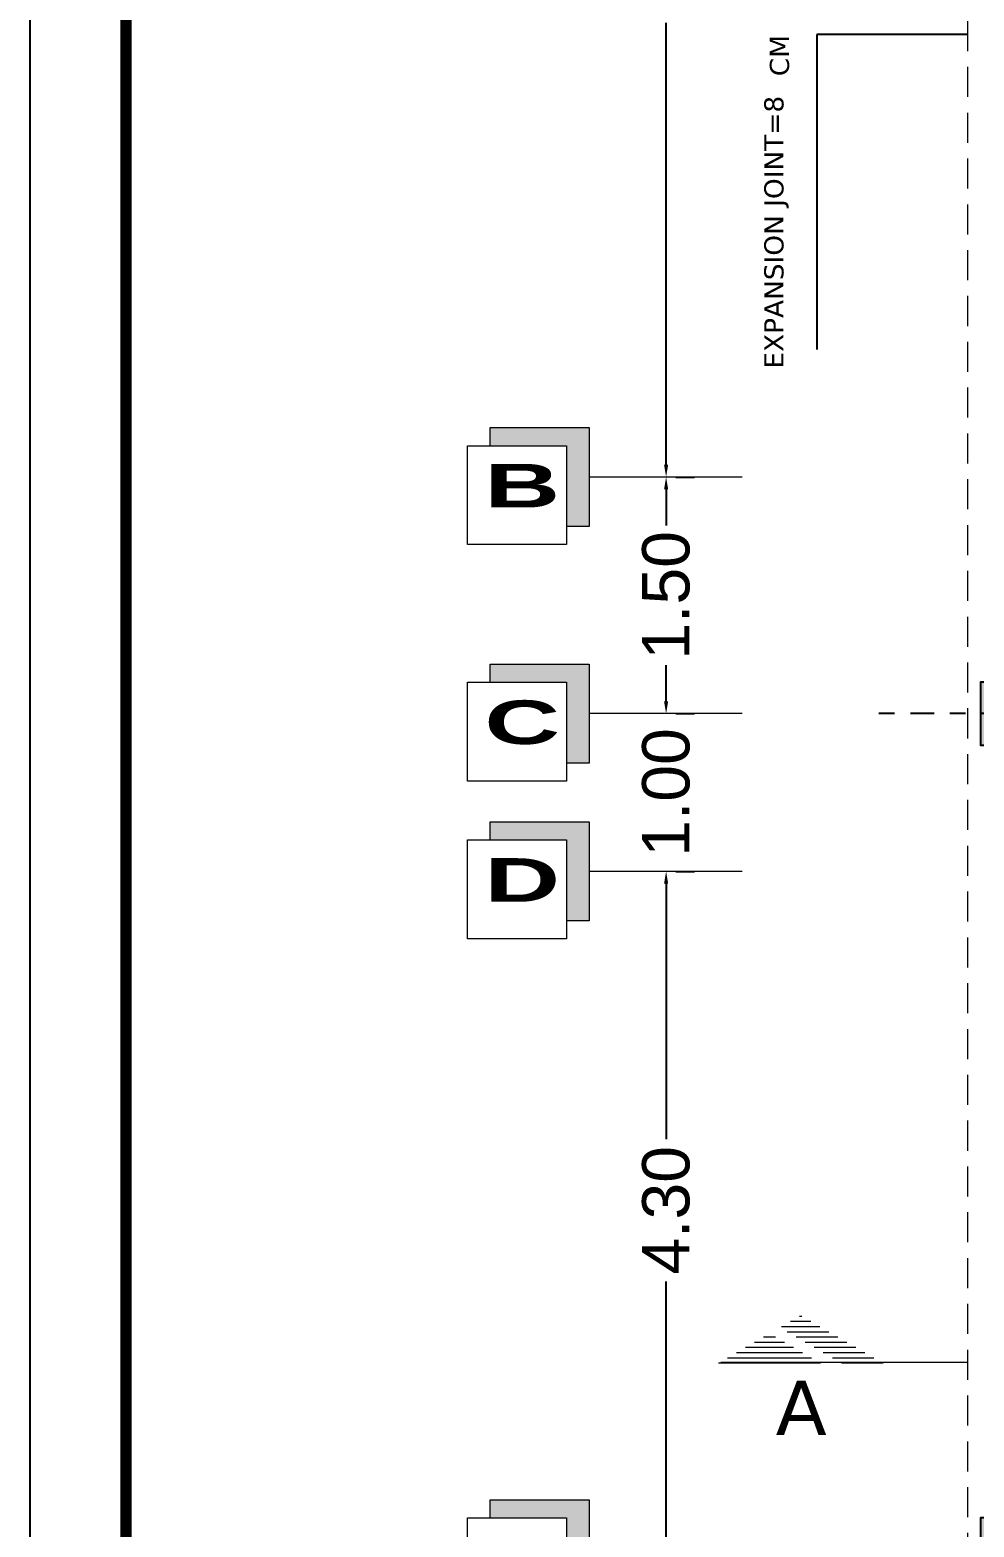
# Model space of a CAD drawing. Header units: inches. Extents: x 37.8 to 126.9, y 5.9 to 51.9.
# Drawn here: x 37.76 to 43.75, y 29.45 to 38.94 of the extents above; entities that cross this region are included whole.
import ezdxf

# ---------------------------------------------------------------- set-up
doc = ezdxf.new("R2010")
doc.units = ezdxf.units.IN
doc.header["$MEASUREMENT"] = 0
doc.linetypes.add('DASHDOT', pattern=[1, 0.5, -0.25, 0, -0.25])
doc.linetypes.add('DASHED2', pattern=[9.525, 6.35, -3.175])
for name, color, linetype, lineweight in [('02', 253, 'Continuous', 15), ('1', 19, 'Continuous', 5), ('LAYER1', 8, 'Continuous', 9)]:
    doc.layers.add(name, color=color, linetype=linetype, lineweight=lineweight)
for name, color, linetype in [('KADR', 69, 'Continuous'), ('LAYER5', 5, 'Continuous'), ('tak labe', 34, 'Continuous')]:
    doc.layers.add(name, color=color, linetype=linetype)
doc.styles.add('KH1', font='', dxfattribs={"width": 1.5})
doc.styles.get("Standard").update_dxf_attribs({"font": 'arial.ttf'})
doc.styles.add('STYLE7', font='verdana.ttf')
doc.styles.get('KH1').set_extended_font_data('Arial Black')
doc.dimstyles.new('ddd', dxfattribs={"dimtxt": 0.3, "dimasz": 0.078, "dimexe": 0.18, "dimexo": 0.0625, "dimgap": 0.09, "dimtad": 0, "dimzin": 0, "dimdsep": 46, "dimtxsty": 'Standard', "dimcen": 0.02, "dimadec": 0, "dimazin": 0, "dimtfac": 1, "dimtix": 1, "dimtofl": 0, "dimtmove": 0, "dimatfit": 3, "dimfxl": 0, "dimtolj": 1, "dimtzin": 0, "dimarcsym": 0})

# ---------------------------------------------------------------- blocks, each defined once
blk = doc.blocks.new('k5')
at = {"linetype": 'Continuous', "lineweight": 50, "const_width": 0.0725}
blk.add_lwpolyline([(255.1096, 44.3213), (255.1096, 4.0172), (283.5254, 4.0172), (283.5254, 44.3213)], close=True, dxfattribs=at)
at = {"linetype": 'Continuous', "lineweight": 90}
blk.add_lwpolyline([(283.5254, 44.3213), (255.1096, 44.3213), (255.1096, 4.0172), (283.5254, 4.0172), (283.5254, 5.3686)], dxfattribs=at)
at = {"layer": 'KADR'}
blk.add_lwpolyline([(254.5005, 3.2011), (284.2005, 3.2011), (284.2005, 45.2054), (254.5005, 45.2054)], close=True, dxfattribs=at)
blk = doc.blocks.new('ddfdfdfdfd')
at = {"layer": 'LAYER5', "linetype": 'Continuous'}
h = blk.add_hatch(color=1, dxfattribs=at)
h.paths.add_polyline_path([(179.7792, -221.4839), (179.5794, -221.4839), (179.5794, -221.284), (179.7792, -221.284)])
h.paths.add_polyline_path([(179.7792, -221.284), (179.9791, -221.284), (179.9791, -221.4839), (179.7792, -221.4839)])
h.paths.add_polyline_path([(179.7792, -221.4839), (179.9791, -221.4839), (179.9791, -221.6837), (179.7792, -221.6837)])
h.paths.add_polyline_path([(179.7792, -221.6837), (179.5794, -221.6837), (179.5794, -221.4839), (179.7792, -221.4839)])
at = {"layer": 'LAYER5', "color": 1, "linetype": 'DASHDOT', "ltscale": 0.3}
for p, q in [((179.7792, -222.4154), (179.7792, -220.624)), ((180.6361, -221.4839), (178.8983, -221.4839))]:
    blk.add_line(p, q, dxfattribs=at)
at = {"layer": 'LAYER5', "color": 1, "linetype": 'Continuous'}
blk.add_lwpolyline([(179.9791, -221.284), (179.5794, -221.284), (179.5794, -221.6837), (179.9791, -221.6837), (179.9791, -221.284)], dxfattribs=at)
blk = doc.blocks.new('*D31')
at = {"layer": 'Defpoints', "color": 0, "transparency": 16777216}
for p in [(226.698, -211.9305), (226.698, -218.5825), (226.698, -218.5825)]:
    blk.add_point(p, dxfattribs=at)
at = {"layer": 'tak labe', "color": 0, "lineweight": -2, "transparency": 16777216}
for p, q in [((226.7605, -211.9305), (226.878, -211.9305)), ((226.698, -212.0085), (226.698, -214.81)), ((226.698, -218.5045), (226.698, -215.703)), ((226.7605, -218.5825), (226.878, -218.5825))]:
    blk.add_line(p, q, dxfattribs=at)
at = {"layer": 'tak labe', "color": 0, "transparency": 16777216}
for points in [[(226.685, -212.0085), (226.711, -212.0085), (226.698, -211.9305)], [(226.685, -218.5045), (226.711, -218.5045), (226.698, -218.5825)]]:
    blk.add_solid(points, dxfattribs=at)
at = {"layer": 'tak labe', "color": 0, "transparency": 16777216, "insert": (226.698, -215.2565), "char_height": 0.3, "attachment_point": 5, "rotation": 90}
blk.add_mtext('\\A1;6.65', dxfattribs=at)
blk = doc.blocks.new('*D32')
at = {"layer": 'Defpoints', "color": 0, "transparency": 16777216}
for p in [(226.698, -218.5825), (226.698, -220.0825), (226.698, -220.0825)]:
    blk.add_point(p, dxfattribs=at)
at = {"layer": 'tak labe', "color": 0, "lineweight": -2, "transparency": 16777216}
for p, q in [((226.7605, -218.5825), (226.878, -218.5825)), ((226.698, -218.6605), (226.698, -218.8889)), ((226.698, -220.0045), (226.698, -219.776)), ((226.7605, -220.0825), (226.878, -220.0825))]:
    blk.add_line(p, q, dxfattribs=at)
at = {"layer": 'tak labe', "color": 0, "transparency": 16777216}
for points in [[(226.685, -218.6605), (226.711, -218.6605), (226.698, -218.5825)], [(226.685, -220.0045), (226.711, -220.0045), (226.698, -220.0825)]]:
    blk.add_solid(points, dxfattribs=at)
at = {"layer": 'tak labe', "color": 0, "transparency": 16777216, "insert": (226.698, -219.3325), "char_height": 0.3, "attachment_point": 5, "rotation": 90}
blk.add_mtext('\\A1;1.50', dxfattribs=at)
blk = doc.blocks.new('*D33')
at = {"layer": 'Defpoints', "color": 0, "transparency": 16777216}
for p in [(226.698, -220.0825), (226.698, -221.0825), (226.698, -221.0825)]:
    blk.add_point(p, dxfattribs=at)
at = {"layer": 'tak labe', "color": 0, "lineweight": -2, "transparency": 16777216}
for p, q in [((226.7605, -220.0825), (226.878, -220.0825)), ((226.7605, -221.0825), (226.878, -221.0825))]:
    blk.add_line(p, q, dxfattribs=at)
at = {"layer": 'tak labe', "color": 0, "transparency": 16777216, "insert": (226.698, -220.5825), "char_height": 0.3, "attachment_point": 5, "rotation": 90}
blk.add_mtext('\\A1;1.00', dxfattribs=at)
blk = doc.blocks.new('*D34')
at = {"layer": 'Defpoints', "color": 0, "transparency": 16777216}
for p in [(226.698, -221.0825), (226.698, -225.3813), (226.698, -225.3813)]:
    blk.add_point(p, dxfattribs=at)
at = {"layer": 'tak labe', "color": 0, "lineweight": -2, "transparency": 16777216}
for p, q in [((226.7605, -221.0825), (226.878, -221.0825)), ((226.698, -221.1605), (226.698, -222.7815)), ((226.698, -225.3033), (226.698, -223.6823)), ((226.7605, -225.3813), (226.878, -225.3813))]:
    blk.add_line(p, q, dxfattribs=at)
at = {"layer": 'tak labe', "color": 0, "transparency": 16777216}
for points in [[(226.685, -221.1605), (226.711, -221.1605), (226.698, -221.0825)], [(226.685, -225.3033), (226.711, -225.3033), (226.698, -225.3813)]]:
    blk.add_solid(points, dxfattribs=at)
at = {"layer": 'tak labe', "color": 0, "transparency": 16777216, "insert": (226.698, -223.2319), "char_height": 0.3, "attachment_point": 5, "rotation": 90}
blk.add_mtext('\\A1;4.30', dxfattribs=at)
blk = doc.blocks.new('axxxxx')
at = {"layer": '02', "ltscale": 0.3}
for points in [[(225.5832, -218.2689), (225.5832, -218.3835), (226.0669, -218.3835), (226.0669, -218.896), (226.2102, -218.896), (226.2102, -218.2689)], [(225.5832, -219.7689), (225.5832, -219.8835), (226.0669, -219.8835), (226.0669, -220.396), (226.2102, -220.396), (226.2102, -219.7689)], [(225.5832, -220.7689), (225.5832, -220.8835), (226.0669, -220.8835), (226.0669, -221.396), (226.2102, -221.396), (226.2102, -220.7689)], [(225.5832, -225.0678), (225.5832, -225.1824), (226.0669, -225.1824), (226.0669, -225.6949), (226.2102, -225.6949), (226.2102, -225.0678)]]:
    blk.add_hatch(color=256, dxfattribs=at).paths.add_polyline_path(points)
for p, q in [((227.1804, -218.5825), (226.2156, -218.5825)), ((227.1804, -220.0825), (226.2156, -220.0825)), ((227.1804, -221.0825), (226.2156, -221.0825))]:
    blk.add_line(p, q, dxfattribs=at)
for points in [[(225.5832, -218.3835), (225.5832, -218.2689), (226.2102, -218.2689), (226.2102, -218.896), (226.0669, -218.896)], [(225.5832, -219.8835), (225.5832, -219.7689), (226.2102, -219.7689), (226.2102, -220.396), (226.0669, -220.396)], [(225.5832, -220.8835), (225.5832, -220.7689), (226.2102, -220.7689), (226.2102, -221.396), (226.0669, -221.396)], [(225.5832, -225.1824), (225.5832, -225.0678), (226.2102, -225.0678), (226.2102, -225.6949), (226.0669, -225.6949)]]:
    blk.add_lwpolyline(points, dxfattribs=at)
for points in [[(225.4398, -219.0105), (225.4398, -218.3835), (226.0669, -218.3835), (226.0669, -219.0105)], [(225.4398, -220.5105), (225.4398, -219.8835), (226.0669, -219.8835), (226.0669, -220.5105)], [(225.4398, -221.5105), (225.4398, -220.8835), (226.0669, -220.8835), (226.0669, -221.5105)], [(225.4398, -225.8094), (225.4398, -225.1824), (226.0669, -225.1824), (226.0669, -225.8094)]]:
    blk.add_lwpolyline(points, close=True, dxfattribs=at)
for p in [(49.1106, 1.4014), (49.1106, -3.8975)]:
    blk.add_blockref('ddfdfdfdfd', p)
at = {"layer": '02', "ltscale": 0.3, "style": 'KH1', "width": 1.5}
for s, p in [('B', (225.5466, -218.7753)), ('C', (225.5466, -220.2753)), ('D', (225.5466, -221.2753))]:
    blk.add_text(s, height=0.2765, dxfattribs=at).set_placement(p)
at = {"layer": 'tak labe'}
for base, p1, p2, picture, middle in [((226.698, -218.5825), (226.698, -211.9305), (226.698, -218.5825), '*D31', (226.698, -215.2565)), ((226.698, -220.0825), (226.698, -218.5825), (226.698, -220.0825), '*D32', (226.698, -219.3325)), ((226.698, -221.0825), (226.698, -220.0825), (226.698, -221.0825), '*D33', (226.698, -220.5825)), ((226.698, -225.3813), (226.698, -221.0825), (226.698, -225.3813), '*D34', (226.698, -223.2319))]:
    dim = blk.add_linear_dim(base=base, p1=p1, p2=p2, angle=90, dimstyle='ddd', dxfattribs=at)
    dim.commit()
    dim.dimension.update_dxf_attribs({"geometry": picture, "text_midpoint": middle})

msp = doc.modelspace()

# ---------------------------------------------------------------- hatches: boundary and pattern name
at = {"layer": 'LAYER1', "linetype": 'Continuous'}
h = msp.add_hatch(dxfattribs=at)
h.set_pattern_fill('ANSI31', color=8, scale=0.264, angle=675, style=0)
h.set_pattern_definition([(180, (798.82425, 665.869652), (8e-18, 0.033), [])])
h.paths.add_polyline_path([(43.17621, 30.4841), (42.91221, 30.4841), (42.51621, 30.71273), (42.64821, 30.78894)])
h.paths.add_polyline_path([(42.78021, 30.4841), (42.12021, 30.4841), (42.45021, 30.67462)])

# ---------------------------------------------------------------- linework, layer by layer
at = {"color": 8}
for p, q in [((42.75102, 38.91113), (42.75102, 36.91433)), ((43.70718, 38.91113), (42.75102, 38.91113))]:
    msp.add_line(p, q, dxfattribs=at)
at = {"layer": 'LAYER1', "linetype": 'DASHED2', "ltscale": 0.03}
msp.add_line((43.70718, 21.9563), (43.70718, 42.9563), dxfattribs=at)
at = {"layer": 'LAYER1', "color": 8, "linetype": 'Continuous'}
msp.add_line((42.14266, 30.49285), (43.70718, 30.49285), dxfattribs=at)

# ---------------------------------------------------------------- block references
for name, p in [('k5', (-216.73805, 6.74042)), ('axxxxx', (-184.9028, 254.68694))]:
    msp.add_blockref(name, p)

# ---------------------------------------------------------------- texts
at = {"linetype": 'ByBlock', "style": 'STYLE7'}
for s, height, p in [('CM', 0.121875, (42.57443, 38.64645)), ('EXPANSION JOINT=8', 0.1218747, (42.53913, 36.79245))]:
    msp.add_text(s, height=height, rotation=90, dxfattribs=at).set_placement(p)
at = {"layer": '1', "color": 8, "linetype": 'Continuous', "ltscale": 0.7, "style": 'STYLE7', "text_generation_flag": 6}
msp.add_text('A', height=0.3456, rotation=180, dxfattribs=at).set_placement((42.48942, 30.03007))

doc.saveas('drawing.dxf')
